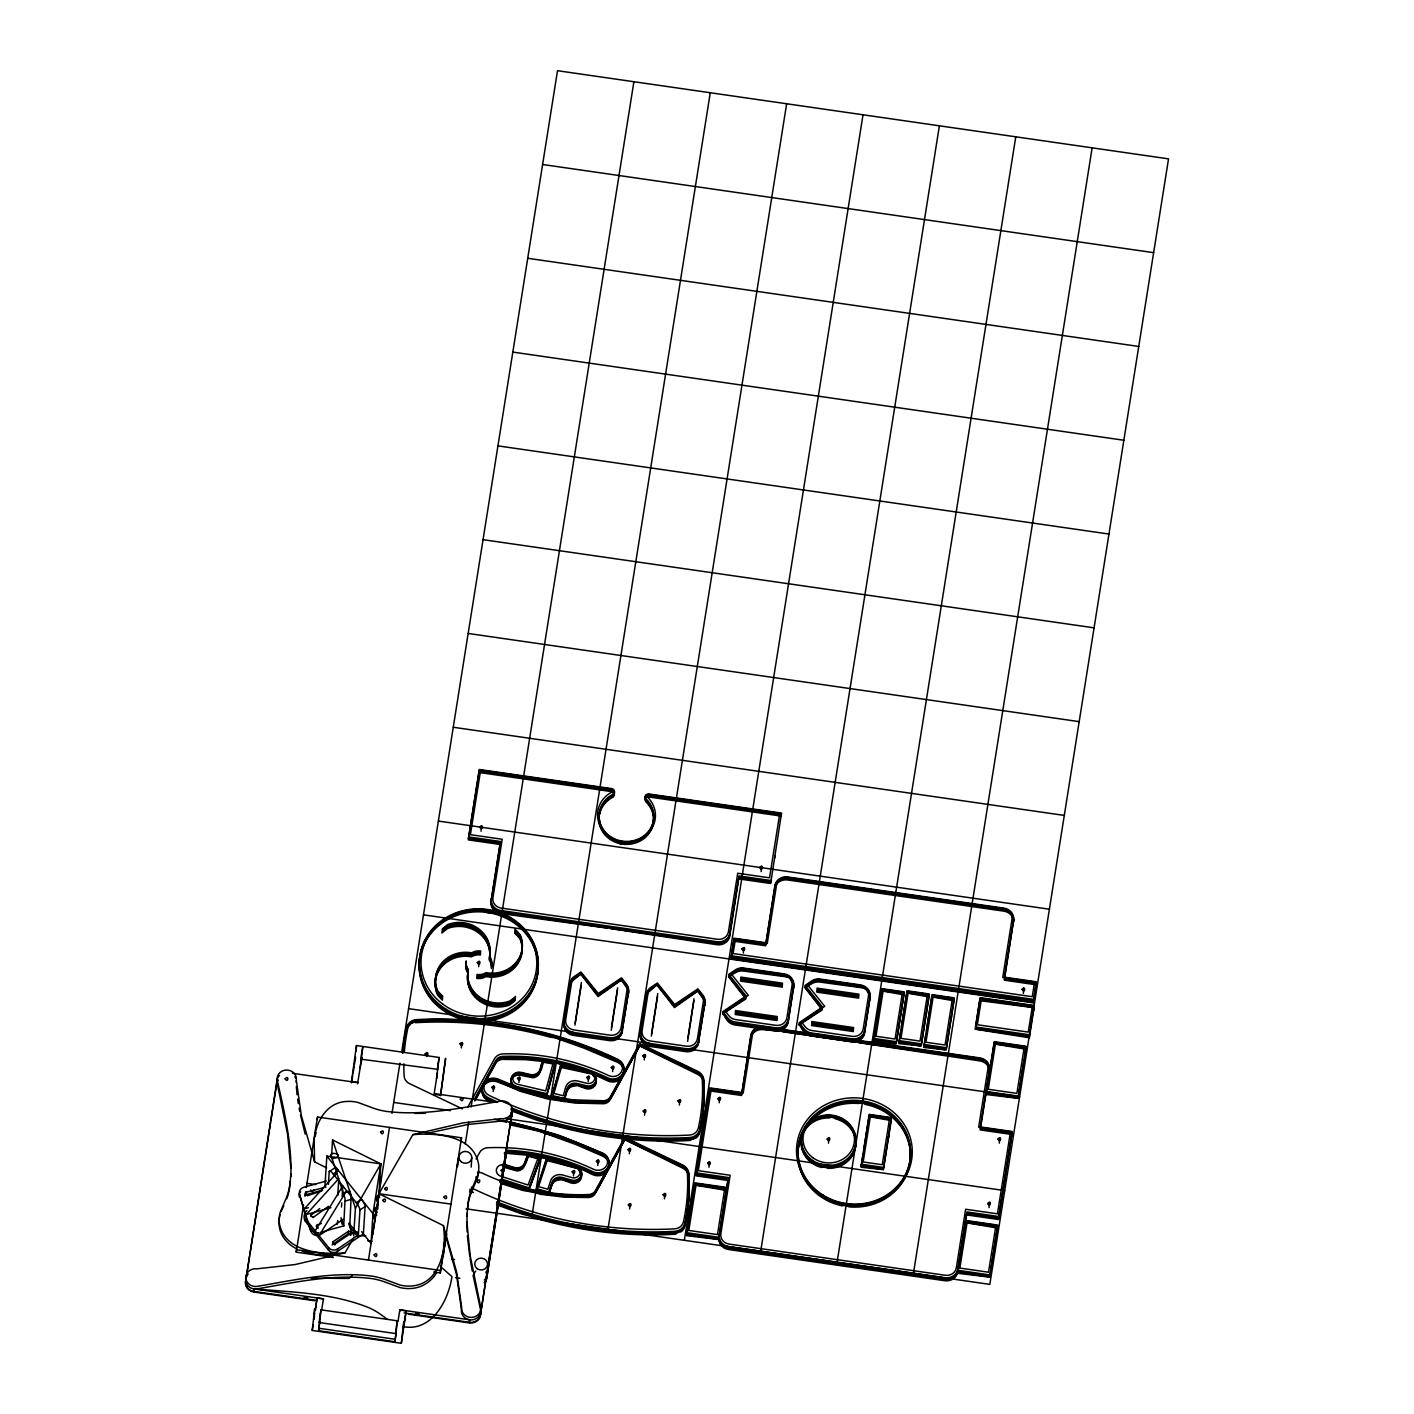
<?xml version="1.0" encoding="UTF-8"?>
<svg xmlns="http://www.w3.org/2000/svg" width="1414" height="1414" viewBox="0 0 1414 1414"><rect width="100%" height="100%" fill="white"/><g stroke="black" fill="none" stroke-linecap="round" stroke-linejoin="round"><path stroke-width="1.5" d="M689.007 1188.626L689.201 1183.271M703.907 1094.825L704.101 1089.487M704.031 1092.845L704.101 1090.671M290.807 1176.501C292.132 1143.997 284.373 1112.005 277.285 1080.526A9.651 8.891 3.6 0 1 286.547 1070.044A9.651 8.891 3.6 0 1 296.321 1080.314L301.341 1115.646L314.58 1161.866L326.652 1167.84M466.991 1213.459L467.097 1231.947M689.007 1189.81L689.201 1185.639M703.889 1096.009L704.101 1091.838M320.271 1313.677L321.049 1309.841L318.592 1331.352L318.892 1329.531M360.128 1067.835L362.832 1047.155M445.587 1058.397L440.638 1095.709M689.184 1186.823L688.954 1192.179M703.872 1097.193L704.084 1093.022M314.191 1143.113L314.58 1161.866M443.589 1246.848L443.678 1243.313M689.166 1188.007L688.918 1193.345M703.854 1098.378L704.066 1094.206M343.726 1226.274L345.087 1198.719L332.131 1158.72C324.425 1148.716 349.576 1155.291 332.131 1158.72M349.877 1224.577L351.132 1196.474L349.718 1191.136L343.567 1192.833M689.042 1191.366L689.148 1189.192M703.801 1099.562L704.031 1095.39M688.865 1194.53L689.113 1190.358M703.765 1100.746L703.995 1096.575M310.797 1190.005L312.512 1191.613L313.961 1189.828M688.83 1195.714L689.06 1191.542M703.712 1101.913L703.96 1097.759M688.759 1196.898L689.007 1192.727M703.659 1103.097L703.907 1098.925M688.689 1198.065L688.954 1193.911M703.589 1104.281L703.836 1100.11M314.562 1300.739L253.725 1292.025A9.651 8.891 3.6 0 1 245.576 1281.862L277.056 1080.066L276.861 1083.177A9.651 8.891 3.6 0 1 278.045 1080.031M253.725 1292.025L253.937 1288.914L323.452 1298.865L323.382 1299.908M304.788 1213.177L299.556 1194.636A6.434 5.939 3.6 0 1 303.798 1187.247L326.44 1180.99M333.368 1257.506L296.268 1252.15L296.427 1249.676L440.443 1270.444L440.302 1272.936L433.745 1271.999M305.212 1195.608L306.449 1192.126L325.945 1187.071M350.212 1227.37L358.237 1237.391L359.951 1210.013A6.434 1.608 55.9 0 0 356.275 1202.731L361.418 1199.231A6.434 1.608 55.9 0 1 365.112 1206.513L363.398 1233.892L337.486 1251.443A6.434 5.939 3.6 0 1 328.49 1250.135L305.442 1221.378L305.583 1218.886A6.434 5.939 3.6 0 1 306.909 1210.596M307.351 1195.731L321.738 1190.995M304.204 1298.618L304.275 1297.38L307.457 1297.84L307.386 1299.077M311.098 1215.174L319.741 1208.563M317.337 1119.517L317.496 1117.025L461.512 1137.81L461.353 1140.285M318.892 1235.217A6.434 5.939 3.6 0 1 310.85 1231.241L299.556 1194.636M313.024 1217.56L328.543 1206.301M317.266 1225.284L321.402 1223.375M318.203 1228.13L316.206 1226.221L317.302 1224.506M399.72 1311.52L399.826 1309.965L406.189 1310.884L401.329 1343.3L312.229 1330.45L314.65 1308.904L314.633 1310M314.615 1310.318L314.368 1314.596L314.633 1313.429M321.703 1309.93L323.452 1298.865L317.072 1298.017L315.428 1310.283M324.973 1185.939L326.846 1156.086L380.843 1163.881L378.811 1196.226L376.69 1199.92M328.419 1184.296L329.215 1171.658L334.376 1168.158A6.434 1.608 55.9 0 1 338.37 1170.474L333.209 1173.956A6.434 1.608 55.9 0 0 329.215 1171.658M331.618 1154.902L332.555 1139.967L380.843 1163.881L372.96 1213.619L371.069 1243.472L361.577 1231.629M328.49 1250.135L328.649 1247.661L305.583 1218.886M332.29 1245.009L333.05 1241.704L348.639 1231.134L350.919 1231.771L350.442 1233.609L334.959 1244.108L332.803 1243.878L333.05 1241.704M337.734 1195.466L338.671 1180.725M334.906 1245.027L334.959 1244.108M337.486 1251.443L337.646 1248.951L358.396 1234.899L349.028 1223.216M341.499 1207.008L341.764 1202.784M342.153 1196.474L342.824 1185.939L315.198 1230.869M351.397 1082.346L356.452 1045.547L439.206 1057.478L439.188 1058.556M356.151 1051.291L356.487 1045.529M332.891 1244.196L348.357 1233.697L348.516 1231.223M357.724 1083.849L357.813 1082.488L351.45 1081.569M350.336 1235.164L350.442 1233.609L348.48 1233.627M353.677 1235.907L355.427 1208.192L332.555 1139.967M397.387 1321.949L397.422 1320.87L397.369 1321.984M401.329 1343.3L403.75 1321.754M426.621 1056.364L426.834 1052.882M415.61 1314.578L415.681 1313.341L418.862 1313.783L418.791 1315.038M434.133 1094.295L440.496 1095.214M461.353 1047.933L461.671 1042.701M481.096 831.238L481.414 826.006M478.657 966.716L478.975 961.485M471.198 1167.08L471.781 1157.748M408.381 1314.172L469.448 1322.921L469.642 1319.81L399.844 1309.806L398.076 1320.959M493.256 1091.502L493.574 1086.27M469.448 1322.921A9.651 8.891 3.6 0 0 480.371 1315.497L480.566 1312.386M484.136 1282.533A6.434 5.939 3.6 0 0 486.646 1278.645L506 1155.238A6.434 5.939 3.6 0 0 505.47 1151.88M502.483 1174.574L502.801 1169.343M486.646 1278.645L506 1155.238M480.371 1315.497L511.868 1113.702L480.407 1314.861A9.651 8.891 3.6 0 1 469.483 1322.302L404.05 1312.917M518.92 1082.541L519.256 1077.309M573.483 1175.935L573.819 1170.721M588.206 1081.569L588.524 1076.337M597.751 1165.419L598.069 1160.187M612.633 1071.618L612.969 1066.403M629.354 1153.718L629.69 1148.486M629.654 1208.988L629.972 1203.756M644.254 1059.917L644.572 1054.685M644.537 1115.186L644.872 1109.972M664.492 1198.825L664.81 1193.593M679.374 1105.023L679.71 1099.792M708.997 1167.239L709.333 1162.008M719.231 1102.761L719.567 1097.529M743.34 953.018L743.658 947.804M761.139 871.643L761.474 866.411M828.48 1143.166L828.816 1137.952M989.04 1207.644L989.376 1202.413M999.291 1143.166L999.61 1137.934M1023.383 993.441L1023.718 988.209M688.618 1199.249L688.883 1195.077M703.518 1105.465L703.783 1101.294M688.53 1200.433L688.812 1196.262M703.43 1106.632L703.695 1102.478M801.19 1141.611L801.915 1136.944M290.948 1174.009L289.357 1189.439A69.94 64.478 3.6 0 1 286.795 1198.719M466.832 1215.952L468.441 1200.521A69.94 64.478 3.6 0 1 472.47 1187.566L477.72 1175.246A33.706 31.073 3.6 0 0 478.674 1164.889C474.22 1135.318 436.519 1132.632 412.87 1134.647L375.788 1199.266M688.441 1201.6L688.724 1197.446M703.341 1107.816L703.624 1103.645M377.75 1209.147L378.28 1202.678M321.049 1309.841L397.405 1320.817L394.966 1342.381L395.266 1340.543M439.206 1058.397L439.206 1057.495M402.743 1052.316L402.831 1051.15M688.353 1202.784L688.636 1198.63M703.235 1109L703.518 1104.829M402.707 1053.147L402.937 1049.966M688.247 1203.968L688.53 1199.797M703.129 1110.167L703.43 1106.013M402.76 1052.953L403.184 1047.615M688.424 1200.981L687.999 1206.319M703.023 1111.351L703.324 1107.18M798.132 1149.511L798.875 1144.827M350.919 1235.129L350.407 1233.821M402.866 1051.786L403.114 1048.622M688.318 1202.147L687.876 1207.485M702.899 1112.518L703.2 1108.364M989.358 1072.024L989.464 1070.098A11.259 10.375 3.6 0 0 979.796 1060.907L858.917 1042.701M1013.449 922.281L1013.414 920.161A11.259 10.375 3.6 0 0 1003.887 911.164L787.492 879.95A11.259 10.375 3.6 0 0 774.731 888.593M402.99 1050.602L403.308 1046.448M688.194 1203.332L687.734 1208.67M702.776 1113.702L703.094 1109.53M314.032 1145.587C313.59 1126.092 324.672 1102.301 346.677 1101.453A33.706 31.073 3.6 0 1 357.919 1102.443L371.316 1107.409A69.94 64.478 3.6 0 0 385.421 1111.28C424.006 1116.388 462.785 1107.586 500.662 1101.082A9.651 8.891 3.6 0 1 512.115 1109.743A9.651 8.891 3.6 0 1 501.086 1118.651L462.838 1122.928L412.87 1134.647M855.788 1144.721L855.046 1149.388M403.131 1049.435L403.591 1044.098M688.07 1204.498L687.593 1209.836M702.634 1114.868L702.952 1110.715M472.612 812.396L468.317 839.881L500.149 844.476L491.082 901.637A11.259 10.375 3.6 0 0 500.591 913.497L606.924 928.097M688.07 1226.822L686.744 1235.677L718.612 1239.53L724.534 1202.642M694.521 1186.258L688.618 1223.34M724.445 1203.19L724.763 1200.733M774.713 857.944L774.943 856.036M875.955 1027.996L873.887 1041.482L894.974 1043.762M881.647 992.062L876.503 1024.514M863.141 1153.7L861.073 1167.204L883.397 1169.661L891.333 1119.588L869.044 1116.371M868.85 1117.785L863.707 1150.236M901.301 1012.247L901.549 1010.338M900.948 1030.081L898.88 1043.585L919.966 1045.865M888.505 1137.97L888.734 1136.061M906.657 994.166L901.496 1026.617M926.311 1014.351L926.541 1012.442M925.958 1033.97L923.89 1047.456L944.976 1049.754M931.667 998.054L926.506 1030.488M951.322 1018.239L951.551 1016.33M958.886 1266.343L959.01 1263.162M965.073 1225.425L965.302 1223.499M965.338 1225.779L965.568 1223.888M987.272 1085.599L987.502 1083.69M987.29 1087.543L987.52 1085.634M988.934 1077.114L989.164 1073.191M993.724 1046.996L993.954 1045.087M1013.025 925.375L1013.255 923.448M995.739 1238.894L989.853 1275.976L957.914 1271.31M1024.125 1060.111L1018.239 1097.193M1033.652 1010.798L1033.881 1008.889M403.255 1048.251L403.538 1045.087M702.493 1116.035L702.811 1111.881M361.33 1055.622L360.994 1059.174L437.615 1069.338M403.397 1047.085L403.75 1042.931M687.787 1206.849L687.275 1212.169M702.334 1117.219L702.67 1113.048M361.383 1055.197L361.737 1052.529M403.679 1043.921L404.068 1040.58M403.556 1045.918L403.785 1043.744M687.628 1208.016L687.116 1213.353M702.528 1114.232L701.821 1120.719M403.715 1044.734L404.015 1041.588M438.199 1063.063L439.135 1057.654L436.519 1078.847M687.469 1209.2L686.939 1214.52M702.069 1118.562L702.369 1115.399M438.128 1063.558L437.368 1070.204M361.825 1052.034L362.691 1046.908M403.944 1042.578L404.245 1039.414M403.891 1043.567L404.634 1037.081M687.31 1210.366L686.356 1218.02M702.192 1116.565L701.644 1121.885M290.418 1181.026L289.517 1186.947A69.94 64.478 3.6 0 1 285.469 1199.903L280.219 1212.222A33.706 31.073 3.6 0 0 279.265 1222.58C283.719 1252.15 321.42 1254.837 345.069 1252.822L353.553 1238.045M320.183 1314.207L319.193 1322.532L395.584 1333.561L396.556 1325.236M467.362 1208.935L468.281 1203.014M477.031 1181.008C479.028 1186.54 482.015 1176.996 477.066 1180.884A100.341 92.493 3.6 0 0 475.882 1176.855M245.576 1281.862L249.518 1256.392M249.801 1254.96L260.936 1183.96M261.219 1182.511L265.16 1157.059M265.461 1155.609L270.71 1121.885M270.993 1120.436L274.952 1094.984M275.235 1093.535L276.897 1082.558A9.651 8.891 3.6 0 1 277.657 1080.19M404.192 1040.404L405.023 1034.748M687.063 1212.523L686.568 1216.853M701.768 1119.906L702.016 1117.732M296.268 1252.15L303.568 1204.746M304.929 1196.173L305.601 1191.896M306.29 1187.619L317.496 1117.025M315.181 1309.93L317.072 1298.017M312.229 1330.45L313.095 1324.953M313.979 1319.456L314.562 1315.78M351.538 1082.841L352.705 1075.524M352.987 1073.686L354.154 1066.368M354.454 1064.53L355.603 1057.195M319.794 1321.949L318.786 1328.259L395.16 1339.27L396.167 1332.96M361.79 1057.389L357.777 1082.647L292.362 1073.261M361.312 1061.985L361.966 1057.778M368.435 1260.051L389.504 1127.418M372.695 1234.74L379.5 1191.861M391.978 1113.331L399.932 1063.169M401.664 1052.263L557.505 70.7L1168.53 158.863L989.835 1284.389L466.107 1208.829M437.509 1072.59L434.169 1093.588L495.006 1102.301M406.189 1310.884L403.503 1327.428L403.785 1321.736M440.549 1094.436L445.604 1058.538M440.443 1270.444L461.512 1137.81M440.302 1272.936L446.506 1233.803M457.27 1165.967L458.631 1157.412M443.236 1255.862L443.943 1251.514M444.632 1247.166L445.322 1242.8M446.011 1238.452L446.7 1234.104M457.394 1166.709L458.772 1157.995M465.241 1143.997L468.706 1122.186M471.127 1106.915L633.896 81.729M531.576 1218.267L710.27 92.741M575.127 1023.135L581.366 982.536M574.985 1025.132L581.189 985.523M611.449 1027.377L617.635 987.767M611.255 1030.364L617.511 989.765M607.949 1229.296L786.644 103.77M651.501 1034.164L657.757 993.565M651.377 1036.144L657.563 996.552M687.823 1038.389L694.009 998.797M687.628 1041.376L693.885 1000.776M684.323 1240.308L863.017 114.781M724.675 1201.281L728.051 1180.478L696.236 1175.882L709.722 1090.883L741.555 1095.479L750.622 1038.318A11.259 10.375 3.6 0 1 763.401 1029.675L778.707 1031.124M760.697 1251.337L939.391 125.811M837.07 1262.349L1015.765 136.822M899.004 1041.588L921.274 1044.805L929.245 993.971L906.975 990.772L898.933 1042.578L921.203 1046.042L929.122 995.969L906.851 992.752M913.444 1273.378L1092.138 147.851M404.245 1041.234L404.704 1037.911M396.715 1324.282L397.387 1320.835M701.839 1118.898L701.256 1124.218M701.45 1123.052L701.715 1120.895M701.644 1120.065L700.743 1125.721M686.744 1213.866L685.949 1220.353M404.634 1038.901L405.465 1032.432M701.379 1122.239L700.831 1126.551M686.55 1215.033L685.26 1223.817M404.846 1037.735L405.111 1035.578M547.059 1094.807L546.705 1096.681L517.064 1088.992A8.042 7.406 3.6 0 1 511.161 1079.96A8.042 7.406 3.6 0 1 520.865 1074.605M701.167 1123.388L700.619 1127.718M686.285 1217.189L685.719 1221.502M405.058 1036.568L405.411 1033.422M319.476 1321.436L319.246 1322.444M405.341 1034.412L405.694 1031.266M405.288 1035.419L406.437 1027.801A11.259 10.375 3.6 0 1 416.706 1019.6C485.691 1015.977 555.578 1029.622 617.918 1059.422A11.259 10.375 3.6 0 1 622.867 1073.438A11.259 10.375 3.6 0 1 607.737 1077.857C575.162 1062.268 538.734 1054.95 502.659 1056.417A8.042 7.406 3.6 0 0 495.925 1060.394L474.132 1099.792M559.467 1070.698L551.725 1097.671L564.115 1101.559L567.067 1090.548A8.042 7.406 3.6 0 1 576.877 1085.369L586.209 1087.719A8.042 7.406 3.6 0 0 596.036 1082.541A8.042 7.406 3.6 0 0 590.31 1073.42L560.775 1065.944L551.743 1097.423L564.186 1100.569M699.895 1131.182L700.796 1124.731M700.39 1128.867L700.672 1126.711M685.914 1218.514L684.818 1225.143A11.259 10.375 3.6 0 1 674.531 1233.326C628.452 1235.73 581.949 1230.498 537.567 1217.808M405.641 1032.255L406.172 1028.95M700.566 1125.88L699.842 1129.362A11.259 10.375 3.6 0 1 689.555 1137.545C629.036 1140.727 567.809 1130.634 511.585 1107.957M685.613 1220.671L684.747 1226.132A11.259 10.375 3.6 0 1 681.124 1231.841L680.364 1231.7M405.747 1033.086L406.313 1029.781A11.259 10.375 3.6 0 1 416.582 1021.597C485.568 1017.974 555.455 1031.601 617.794 1061.419A11.259 10.375 3.6 0 1 622.743 1075.418A11.259 10.375 3.6 0 1 607.613 1079.836C575.038 1064.265 538.61 1056.93 502.536 1058.397A8.042 7.406 3.6 0 0 495.801 1062.391L474.591 1100.746M700.266 1128.036L699.647 1132.349A11.259 10.375 3.6 0 1 696.024 1138.058L695.246 1137.899A11.259 10.375 3.6 0 1 691.481 1139.49L690.403 1140.426C645.261 1143.007 599.695 1138.04 556.091 1126.039L511.461 1109.937M315.287 1136.043L316.047 1132.614M441.203 1261.553L442.723 1254.678M700.018 1129.203L699.771 1130.352A11.259 10.375 3.6 0 1 689.484 1138.535C628.965 1141.717 567.756 1131.642 511.532 1108.947M685.189 1221.996L684.942 1223.145A11.259 10.375 3.6 0 1 674.672 1231.347C614.136 1234.51 552.927 1224.436 496.703 1201.741M800.465 1139.101L802.233 1134.664M529.296 1189.05L528.836 1190.888L527.74 1190.659L499.796 1182.069M975.642 1027.624L1029.498 1035.773M719.355 1235.306L719.213 1235.73A11.259 10.375 3.6 0 0 728.617 1247.519L945.012 1278.733A11.259 10.375 3.6 0 0 957.791 1270.09M473.177 808.914L479.028 772.468L611.626 791.61A3.217 2.969 3.6 0 1 612.757 797.125M1024.673 1056.629L1025.91 1049.259L994.13 1043.921M996.287 1235.429L997.524 1228.059L967.017 1222.898M638.297 1048.198L610.159 1099.739A8.042 7.406 3.6 0 1 603.407 1103.733L575.321 1103.097L547.554 1098.978L519.398 1091.025L498.417 1081.286A11.259 10.375 3.6 0 0 483.27 1085.705A11.259 10.375 3.6 0 0 488.219 1099.721L493.963 1102.407M623.397 1141.999L595.259 1193.54A8.042 7.406 3.6 0 1 588.524 1197.517L564.257 1197.181L540.166 1194.247L499.937 1180.831M281.103 1211.657L283.807 1205.665M467.681 1107.303L494.564 1058.715A9.651 8.891 3.6 0 1 502.642 1053.943A209.113 192.781 3.6 0 1 608.515 1075.541A9.651 8.891 3.6 0 0 621.488 1071.759A9.651 8.891 3.6 0 0 617.264 1059.758A386.057 355.886 3.6 0 0 416.883 1020.095A9.651 8.891 3.6 0 0 408.063 1027.112A209.113 192.781 3.6 0 0 404.404 1051.45M474.644 1099.739L495.872 1061.401A8.042 7.406 3.6 0 1 502.606 1057.407C538.663 1055.94 575.091 1063.275 607.667 1078.847A11.259 10.375 3.6 0 0 622.796 1074.428A11.259 10.375 3.6 0 0 617.865 1060.429C555.525 1030.612 485.638 1016.966 416.653 1020.608A11.259 10.375 3.6 0 0 406.366 1028.791M475.104 1100.693L495.748 1063.381A8.042 7.406 3.6 0 1 502.483 1059.404L525.46 1059.652L554.642 1062.639L590.115 1072.66L607.543 1080.844A11.259 10.375 3.6 0 0 622.673 1076.425A11.259 10.375 3.6 0 0 617.741 1062.409L583.805 1048.057L554.765 1037.717L549.799 1037.081C506.194 1025.079 460.628 1020.113 415.486 1022.693L414.514 1022.128A11.259 10.375 3.6 0 0 410.732 1023.736L409.866 1025.079A11.259 10.375 3.6 0 0 406.242 1030.788M476.076 1158.985L479.664 1152.516A9.651 8.891 3.6 0 1 487.742 1147.726A209.113 192.781 3.6 0 1 593.633 1169.325A9.651 8.891 3.6 0 0 606.606 1165.543A9.651 8.891 3.6 0 0 602.364 1153.541A386.057 355.886 3.6 0 0 494.281 1119.305M355.427 1208.192L380.843 1163.881M620.693 980.503L598.087 996.534L580.836 974.211L574.19 979.425A11.259 10.375 3.6 0 0 569.771 986.212L563.886 1025.645A11.259 10.375 3.6 0 0 565.176 1029.286L565.671 1030.859A11.259 10.375 3.6 0 0 573.359 1035.384L609.628 1040.616A11.259 10.375 3.6 0 0 618.395 1038.459L619.208 1037.081A11.259 10.375 3.6 0 0 621.559 1033.97L628.435 992.663A11.259 10.375 3.6 0 0 626.331 984.939L621.418 978.824L597.998 994.625M346.66 1190.747L319.034 1235.659L343.213 1219.292M547.943 1091.414L555.119 1064.3L542.569 1062.126L539.918 1072.183A8.042 7.406 3.6 0 1 532.884 1077.751L520.829 1075.347A8.042 7.406 3.6 0 0 513.812 1088.232L514.59 1087.985M436.608 1272.618C431.411 1281.738 421.619 1287.924 411.103 1288.508A33.706 31.073 3.6 0 1 399.879 1287.518L386.464 1282.551A69.94 64.478 3.6 0 0 372.377 1278.68C333.775 1273.572 295.013 1282.374 257.118 1288.879A9.651 8.891 3.6 0 1 248.192 1274.049M654.152 987.308L650.564 990.454A11.259 10.375 3.6 0 0 646.163 997.241L640.259 1036.656A11.259 10.375 3.6 0 0 641.549 1040.297L642.044 1041.871A11.259 10.375 3.6 0 0 649.733 1046.413L686.002 1051.645A11.259 10.375 3.6 0 0 694.769 1049.488L695.582 1048.092A11.259 10.375 3.6 0 0 697.95 1044.981L704.808 1003.693A11.259 10.375 3.6 0 0 702.705 995.969L697.791 989.835L674.372 1005.654L657.086 984.073M560.439 1067.323L590.31 1073.668M336.885 1172.931L304.328 1208.846L308.446 1207.715M338.794 1178.622L306.237 1214.538L330.911 1207.697M530.497 1185.745L540.236 1159.339L528.005 1156.175L524.4 1165.967A8.042 7.406 3.6 0 1 516.852 1170.933L505.063 1167.575A8.042 7.406 3.6 0 0 503.296 1167.204M352.21 1275.428L349.099 1278.45L311.115 1278.115M311.151 1214.396L310.815 1216.464L313.077 1216.782M676.581 1233.291L675.521 1234.228C630.361 1236.79 584.795 1231.841 541.208 1219.84L496.579 1203.738M337.062 1224.471L337.787 1220.529M580.907 972.973L574.314 977.445A11.259 10.375 3.6 0 0 569.895 984.232M359.951 1210.013L365.112 1206.513M728.581 976.632L735.121 972.903A11.259 10.375 3.6 0 1 743.481 971.047L787.015 976.968M722.66 1013.944L745.832 998.956L729.058 977.233M804.955 987.661L811.565 982.942A11.259 10.375 3.6 0 1 819.926 981.069L860.419 986.919A11.259 10.375 3.6 0 1 869.928 998.779L864.573 1033.174A11.259 10.375 3.6 0 1 859.73 1040.227L858.899 1039.979A11.259 10.375 3.6 0 1 854.957 1041.128L851.811 1041.818L811.3 1035.985A11.259 10.375 3.6 0 1 803.894 1031.831L801.314 1027.801M799.034 1024.956L822.206 1009.967L805.432 988.245M379.677 1197.481L377.202 1196.209L379.694 1194.989M484.719 912.171L489.792 912.896M855.099 1042.153L782.543 1031.69M537.709 1193.027L522.738 1190.429L500.927 1183.518M619.792 843.645L624.829 844.37M306.449 1192.126L305.389 1193.964L307.404 1194.954M306.149 1194.653L322.675 1190.075M551.213 1123.9L537.744 1120.524L511.408 1110.944M536.33 1217.701L522.862 1214.326L496.508 1204.728M345.316 1200.999L351.467 1199.302M321.102 1232.16L343.743 1225.885L340.968 1217.631M345.069 1252.822L295.102 1264.558L256.853 1268.835A9.651 8.891 3.6 0 0 245.824 1277.726A9.651 8.891 3.6 0 0 257.277 1286.387C295.155 1279.882 333.934 1271.098 372.518 1276.188A69.94 64.478 3.6 0 1 386.623 1280.059L400.021 1285.026A33.706 31.073 3.6 0 0 411.262 1286.015C440.196 1284.142 447.054 1248.969 443.377 1225.602L378.97 1193.734L450.978 1204.127M426.303 1133.515L468.105 1124.466L500.927 1121.125A9.651 8.891 3.6 0 0 511.073 1108.664M514.678 1088.515L498.347 1082.293A11.259 10.375 3.6 0 0 483.217 1086.712A11.259 10.375 3.6 0 0 488.148 1100.711L491.595 1102.337M378.28 1199.726L376.902 1201.175L378.263 1202.66M351.202 1233.238L357.724 1232.089M359.368 1235.924L365.784 1235.677M332.255 1255.685L316.082 1254.572L302.136 1251.16M504.197 1153.135L528.376 1155.256L558.336 1160.894M505.664 1150.201C535.765 1151.367 565.653 1158.649 592.837 1171.64A11.259 10.375 3.6 0 0 607.967 1167.222A11.259 10.375 3.6 0 0 603.036 1153.223L558.283 1135.018L510.224 1121.85M505.593 1151.19C535.712 1152.375 565.582 1159.639 592.784 1172.648A11.259 10.375 3.6 0 0 607.914 1168.229A11.259 10.375 3.6 0 0 602.965 1154.213L558.23 1136.008L510.154 1122.84M505.523 1152.198L532.23 1154.831L558.353 1160.629M254.52 1288.967C292.857 1292.113 332.661 1293.138 368.824 1307.685A69.94 64.478 3.6 0 1 381.32 1314.879L387.136 1319.244M367.799 1240.82L372.059 1241.227M807.783 985.735L811.512 983.932A11.259 10.375 3.6 0 1 819.855 982.058L863.388 987.997A11.259 10.375 3.6 0 1 866.8 990.207L867.436 991.674A11.259 10.375 3.6 0 1 869.875 999.769M403.397 1326.703C431.942 1331.953 448.485 1300.403 451.967 1276.612L440.39 1266.431M542.623 164.501L1153.63 252.664M527.722 258.285L1138.747 346.448M512.84 352.086L1123.847 440.249M497.94 445.87L1108.965 534.05M483.058 539.671L1094.065 627.834M468.158 633.454L1079.182 721.635M453.275 727.256L1064.282 815.418M479.152 770.471L611.767 789.613A3.217 2.969 3.6 0 1 612.881 795.145A27.449 25.293 3.6 0 0 599.448 813.315A27.343 25.205 3.6 0 0 634.692 841.295A27.343 25.205 3.6 0 0 646.092 799.935L645.102 797.814A3.005 2.775 3.6 0 1 646.233 795.552L647.594 794.986A3.623 3.341 3.6 0 1 648.867 794.968L781.482 814.111M479.099 771.478L611.696 790.603A3.217 2.969 3.6 0 1 612.81 796.135M781.412 815.1L648.814 795.958A3.623 3.341 3.6 0 0 647.541 795.976L646.18 796.559A3.005 2.775 3.6 0 0 645.031 798.804L646.021 800.925A27.343 25.205 3.6 0 1 634.639 842.302A27.343 25.205 3.6 0 1 599.253 814.287M781.359 816.09L648.743 796.966A3.623 3.341 3.6 0 0 647.471 796.983L646.11 797.549A3.005 2.775 3.6 0 0 644.978 799.794L645.968 801.915A27.343 25.205 3.6 0 1 634.568 843.292A27.343 25.205 3.6 0 1 599.183 815.295M438.375 821.057L1049.4 909.22M468.511 836.894L500.344 841.489L491.135 900.63A11.259 10.375 3.6 0 0 500.644 912.507L717.039 943.721A11.259 10.375 3.6 0 0 729.818 935.078M770.842 880.515L739.009 875.938L729.942 933.081A11.259 10.375 3.6 0 1 717.163 941.742L500.768 910.51A11.259 10.375 3.6 0 1 491.259 898.65M468.458 837.883L500.273 842.479M770.771 881.523L738.956 876.927L729.748 936.068A11.259 10.375 3.6 0 1 716.986 944.729L610.724 928.644M500.203 843.486L468.388 838.891L479.222 769.481L611.82 788.623A3.217 2.969 3.6 0 1 612.934 794.138M738.886 877.917L770.718 882.513M738.833 878.907L770.648 883.503L781.535 813.103L648.938 793.979A3.623 3.341 3.6 0 0 647.665 793.996L646.304 794.562A3.005 2.775 3.6 0 0 645.155 796.807L646.145 798.928A27.343 25.205 3.6 0 1 634.762 840.305A27.343 25.205 3.6 0 1 599.377 812.308A27.449 25.293 3.6 0 1 613.004 794.261M765.84 942.767L734.007 938.171L731.091 957.755L1033.422 1001.377L1036.338 981.793L1004.506 977.198L1013.591 920.054A11.259 10.375 3.6 0 0 1004.081 908.177L787.686 876.963A11.259 10.375 3.6 0 0 774.907 885.606L765.769 943.757L733.954 939.161M1004.453 978.205L1036.268 982.783M733.884 940.169L765.716 944.746M1004.382 979.195L1036.215 983.791M731.215 955.758L1033.546 999.38M731.162 956.748L1033.475 1000.37M423.493 914.84L1034.5 1003.021M1034.2 1005.478L980.114 997.665L975.448 1026.971L1029.551 1034.783M1034.147 1006.468L980.043 998.655L975.306 1029.215L1029.357 1037.77L1034.076 1007.457L979.973 999.663M1034.058 1007.705L979.92 1000.652M906.904 991.762L929.192 994.979M931.932 995.65L954.203 998.867M906.834 992.999L929.069 996.958M931.861 996.64L954.132 999.857L946.213 1049.93L923.943 1046.466L931.985 994.643L954.256 997.86L946.284 1048.693L924.014 1045.476M881.912 989.659L904.2 992.875M931.844 996.888L954.079 1000.847M881.859 990.666L904.129 993.865L896.211 1043.956L873.94 1040.492L881.983 988.669L904.253 991.886L896.282 1042.701L874.011 1039.484M881.841 990.914L904.076 994.873M740.689 977.109L782.614 983.172M817.062 988.139L858.987 994.183M740.636 978.117L782.543 984.162M817.009 989.128L858.917 995.173M740.565 979.107L782.49 985.151M816.938 990.118L858.864 996.181M740.512 980.096L782.419 986.141M816.885 991.126L858.793 997.17M740.441 981.104L782.366 987.149M816.815 992.115L858.74 998.16M975.324 1028.968L1029.427 1036.78M1026.034 1047.279L994.219 1042.684L986.177 1094.507L1018.045 1098.342L1026.104 1046.272L994.272 1041.694L980.22 1129.927L1012.053 1134.505M994.148 1043.673L1025.981 1048.269M735.386 1010.515L777.311 1016.56M811.76 1021.527L853.685 1027.589M735.333 1011.505L777.24 1017.55M811.707 1022.534L853.614 1028.579M735.262 1012.495L777.187 1018.557M811.636 1023.524L853.561 1029.569M735.209 1013.502L777.117 1019.547M811.583 1024.514L853.49 1030.559M735.139 1014.492L777.064 1020.537M811.512 1025.521L853.437 1031.566M899.057 1040.598L921.345 1043.815M924.084 1044.469L946.355 1047.686M874.064 1038.495L896.352 1041.711M986.371 1091.52L1018.186 1096.097M408.593 1008.642L1019.618 1096.804M986.3 1092.509L1018.133 1097.105M986.247 1093.499L1018.062 1098.095M741.731 1092.492L709.916 1087.896L696.289 1174.893L728.122 1179.488M709.846 1088.904L741.678 1093.482M980.362 1127.93L1012.177 1132.526L998.549 1219.504L966.734 1214.926M709.793 1089.894L741.608 1094.489L750.816 1035.331A11.259 10.375 3.6 0 1 763.578 1026.688L979.973 1057.919A11.259 10.375 3.6 0 1 989.5 1069.779L980.415 1126.94L1012.247 1131.518L998.744 1216.535L966.929 1211.939L957.844 1269.083A11.259 10.375 3.6 0 1 945.082 1277.743L728.687 1246.512A11.259 10.375 3.6 0 1 719.178 1234.652M980.291 1128.92L1012.124 1133.515M869.115 1115.381L891.386 1118.598M869.044 1116.618L891.262 1120.577M861.267 1164.217L883.538 1167.434M861.197 1165.207L883.485 1168.424L891.456 1117.608L869.186 1114.391L861.144 1166.197L883.414 1169.413M393.711 1102.425L450.447 1110.626M504.992 1118.492L1004.718 1190.606M696.413 1172.895L728.245 1177.491L718.63 1239.283L686.797 1234.687L694.84 1182.864L726.655 1187.46M696.36 1173.903L728.175 1178.481M998.691 1217.525L966.858 1212.929L957.667 1272.07A11.259 10.375 3.6 0 1 944.888 1280.731L728.493 1249.499A11.259 10.375 3.6 0 1 719.143 1241.457L719.001 1239.76A11.259 10.375 3.6 0 1 719.037 1236.897M966.787 1213.919L998.62 1218.514M965.886 1220.476L997.718 1225.072L989.659 1277.142L957.791 1273.289L965.833 1221.484L997.648 1226.062M965.762 1222.474L997.595 1227.069M694.769 1183.854L726.602 1188.449M694.716 1184.861L726.531 1189.457M726.478 1190.447L695.971 1185.286M957.985 1270.302L989.8 1274.898M686.921 1232.69L718.754 1237.285M957.861 1272.3L989.676 1276.895M686.868 1233.697L718.683 1238.275M306.962 1183.341L315.693 1184.596M455.502 1277.637L459.868 1278.274M317.337 1300.509L253.778 1291.389A9.651 8.891 3.6 0 1 245.612 1281.243M318.627 1330.733L395.019 1341.762M538.981 1193.027L564.327 1196.191L588.577 1196.527A8.042 7.406 3.6 0 0 595.329 1192.532L624.723 1139.401L682.626 1167.063A11.259 10.375 3.6 0 1 688.777 1175.812M502.677 1120.33L506.459 1121.072M502.624 1121.32L506.389 1122.062M576.877 1085.616L574.137 1086.111A8.042 7.406 3.6 0 0 566.996 1091.555M510.101 1123.83L537.426 1130.564L576.046 1144.58L602.841 1156.21A11.259 10.375 3.6 0 1 607.79 1170.209A11.259 10.375 3.6 0 1 592.66 1174.627L576.435 1166.656L559.573 1160.982M510.03 1124.837L537.408 1130.811M544.001 1095.161L572.97 1099.88L603.601 1100.746A8.042 7.406 3.6 0 0 610.335 1096.751L639.729 1043.603L697.65 1071.282A11.259 10.375 3.6 0 1 703.801 1080.031L703.73 1083.195M555.207 1063.063L542.711 1060.129L539.971 1071.193A8.042 7.406 3.6 0 1 530.268 1076.549L520.882 1074.357M542.64 1061.136L555.136 1064.053L546.776 1095.691L517.082 1088.727M546.9 1093.694L517.206 1086.747A8.042 7.406 3.6 0 1 511.302 1077.733A8.042 7.406 3.6 0 1 521.006 1072.36L530.391 1074.569A8.042 7.406 3.6 0 0 540.095 1069.196L542.764 1059.139L555.26 1062.073L546.829 1094.683L517.153 1087.737A8.042 7.406 3.6 0 1 511.232 1078.723A8.042 7.406 3.6 0 1 520.953 1073.367L530.321 1075.559A8.042 7.406 3.6 0 0 540.042 1070.204M542.764 1094.878L519.574 1088.038L498.541 1079.306A11.259 10.375 3.6 0 0 483.394 1083.725A11.259 10.375 3.6 0 0 488.343 1097.724L497.551 1101.983M560.845 1064.954L590.38 1072.431A8.042 7.406 3.6 0 1 596.107 1081.551A8.042 7.406 3.6 0 1 586.28 1086.73L576.947 1084.379A8.042 7.406 3.6 0 0 567.12 1089.558L564.257 1099.562L551.813 1096.416L560.898 1063.964L590.451 1071.423A8.042 7.406 3.6 0 1 596.16 1080.543A8.042 7.406 3.6 0 1 586.333 1085.74L577.018 1083.371A8.042 7.406 3.6 0 0 567.191 1088.568L564.31 1098.572L551.867 1095.426M552.467 1124.006C596.849 1136.697 643.335 1141.946 689.431 1139.543A11.259 10.375 3.6 0 0 699.718 1131.341M538.663 1130.917L571.362 1141.752L602.912 1155.22A11.259 10.375 3.6 0 1 607.843 1169.219A11.259 10.375 3.6 0 1 592.713 1173.638L577.619 1167.116M546.705 1158.437L575.94 1166.868A8.042 7.406 3.6 0 1 581.313 1176.165A8.042 7.406 3.6 0 1 571.274 1181.026L562.047 1178.357A8.042 7.406 3.6 0 0 552.026 1183.218L548.756 1193.116L536.454 1189.563L546.758 1157.43L576.011 1165.878A8.042 7.406 3.6 0 1 581.366 1175.175A8.042 7.406 3.6 0 1 571.344 1180.036L562.118 1177.367A8.042 7.406 3.6 0 0 552.079 1182.228L548.826 1192.126L536.507 1188.573M575.869 1168.123L546.564 1160.417L536.366 1190.818L548.632 1195.113L551.902 1185.215A8.042 7.406 3.6 0 1 559.255 1180.018L561.977 1179.612L571.15 1183.023A8.042 7.406 3.6 0 0 578.927 1170.527L578.273 1169.254M501.298 1178.976L529.03 1187.901L540.378 1157.112L528.2 1153.188L524.576 1162.98A8.042 7.406 3.6 0 1 514.396 1167.522L505.258 1164.588A8.042 7.406 3.6 0 0 502.589 1164.164M501.228 1179.965L528.96 1188.909L540.325 1158.101L528.129 1154.178L524.523 1163.969A8.042 7.406 3.6 0 1 514.325 1168.53L505.187 1165.578A8.042 7.406 3.6 0 0 502.536 1165.154M499.955 1180.566L528.889 1189.899L540.254 1159.091L528.076 1155.167L524.453 1164.977A8.042 7.406 3.6 0 1 514.254 1169.519L505.116 1166.568A8.042 7.406 3.6 0 0 502.465 1166.161M515.88 1088.727C543.754 1099.173 573.731 1103.927 603.478 1102.726A8.042 7.406 3.6 0 0 610.212 1098.749L639.605 1045.6L697.526 1073.261A11.259 10.375 3.6 0 1 703.677 1082.028M576.417 1166.904L559.555 1161.247M499.92 1180.071C528.129 1190.853 558.548 1195.749 588.719 1194.53A8.042 7.406 3.6 0 0 595.453 1190.553L624.847 1137.404L682.75 1165.065A11.259 10.375 3.6 0 1 688.901 1173.832L688.848 1176.996M499.867 1181.079C528.076 1191.843 558.477 1196.757 588.648 1195.519A8.042 7.406 3.6 0 0 595.382 1191.542L624.776 1138.394L682.697 1166.055A11.259 10.375 3.6 0 1 688.848 1174.822M496.632 1202.731C552.856 1225.425 614.065 1235.5 674.602 1232.336A11.259 10.375 3.6 0 0 684.889 1224.153M496.332 1102.46L488.29 1098.713A11.259 10.375 3.6 0 1 483.341 1084.715A11.259 10.375 3.6 0 1 498.47 1080.296C531.045 1095.868 567.474 1103.203 603.548 1101.736A8.042 7.406 3.6 0 0 610.282 1097.741L639.676 1044.61L697.579 1072.272A11.259 10.375 3.6 0 1 703.73 1081.021M639.588 1045.847L697.456 1074.251A11.259 10.375 3.6 0 1 703.606 1083.018L703.677 1084.202M624.705 1139.649L682.573 1168.052A11.259 10.375 3.6 0 1 688.706 1176.819L688.777 1177.986M462.36 1108.859L409.406 1083.566A9.651 8.891 3.6 0 1 404.139 1076.054A209.113 192.781 3.6 0 1 403.856 1063.77M296.587 1248.756C287.413 1244.285 279.937 1235.518 279.106 1225.072A33.706 31.073 3.6 0 1 280.06 1214.714M579.21 1086.199L586.156 1088.727A8.042 7.406 3.6 0 0 593.42 1075.983L592.749 1074.728M807.412 984.745L824.698 1006.326L801.491 1022.057L805.432 1026.988A9.651 8.891 3.6 0 0 811.777 1030.523L852.288 1036.374A9.651 8.891 3.6 0 0 863.229 1028.95L868.532 995.562A9.651 8.891 3.6 0 0 860.384 985.399L819.873 979.549A9.651 8.891 3.6 0 0 812.714 981.139L805.043 986.406L822.329 1007.988L799.104 1023.718L804.018 1029.852A11.259 10.375 3.6 0 0 811.424 1033.987M804.973 987.396L822.259 1008.977L799.051 1024.708L803.965 1030.841A11.259 10.375 3.6 0 0 811.353 1034.977L851.864 1040.828A11.259 10.375 3.6 0 0 864.626 1032.167M745.956 996.958L728.652 975.395L735.262 970.923A11.259 10.375 3.6 0 1 743.605 969.05L784.116 974.9A11.259 10.375 3.6 0 1 793.625 986.76M725.117 1011.028L729.058 1015.959A9.651 8.891 3.6 0 0 735.404 1019.512L775.915 1025.344A9.651 8.891 3.6 0 0 786.856 1017.939L792.158 984.533A9.651 8.891 3.6 0 0 784.01 974.37L743.499 968.519A9.651 8.891 3.6 0 0 736.341 970.128L731.038 973.716L748.324 995.297L722.731 1012.689L727.644 1018.822A11.259 10.375 3.6 0 0 735.05 1022.958L979.814 1058.379A9.651 8.891 3.6 0 1 987.962 1068.56L978.647 1127.17L1010.48 1131.766L997.453 1213.831L965.621 1209.253L956.324 1267.863A9.651 8.891 3.6 0 1 945.383 1275.287L728.97 1244.055A9.651 8.891 3.6 0 1 720.822 1233.892L730.137 1175.264L698.304 1170.668L711.33 1088.603L743.163 1093.199L752.46 1034.571A9.651 8.891 3.6 0 1 763.419 1027.165M697.597 989.924L701.538 994.855A9.651 8.891 3.6 0 1 703.359 1001.466L697.42 1038.777A9.651 8.891 3.6 0 1 686.479 1046.201L650.228 1040.969A9.651 8.891 3.6 0 1 642.08 1030.788L648.001 993.476A9.651 8.891 3.6 0 1 651.783 987.661M674.584 1005.566L657.28 983.985L650.687 988.457A11.259 10.375 3.6 0 0 646.286 995.244M657.21 985.24L674.46 1007.563L697.721 991.09L702.581 997.966A11.259 10.375 3.6 0 1 704.685 1005.69M621.206 978.895L625.165 983.826A9.651 8.891 3.6 0 1 626.968 990.454L621.046 1027.748A9.651 8.891 3.6 0 1 610.106 1035.172L573.854 1029.94A9.651 8.891 3.6 0 1 565.688 1019.777L571.627 982.465A9.651 8.891 3.6 0 1 575.41 976.65M621.347 980.061L626.208 986.937A11.259 10.375 3.6 0 1 628.311 994.661M580.712 973.062L598.21 994.555M326.846 1156.086L372.96 1213.619M333.209 1173.956L356.275 1202.731M374.551 1209.377L376.99 1212.682A62.676 57.78 3.6 0 1 375.187 1207.379M790.426 979.177L791.062 980.644A11.259 10.375 3.6 0 1 793.501 988.757M724.94 1016.772L727.521 1020.82A11.259 10.375 3.6 0 0 734.927 1024.956L775.42 1030.806L778.584 1030.099A11.259 10.375 3.6 0 0 782.508 1028.95L783.356 1029.198A11.259 10.375 3.6 0 0 788.199 1022.145L793.554 987.75A11.259 10.375 3.6 0 0 784.045 975.89L743.552 970.039A11.259 10.375 3.6 0 0 735.192 971.913L728.599 976.385L745.885 997.966L722.678 1013.697L727.591 1019.812A11.259 10.375 3.6 0 0 734.98 1023.966L775.491 1029.799A11.259 10.375 3.6 0 0 788.252 1021.155M348.692 1223.57L352.157 1233.909M340.827 1220.105L342.206 1224.241M307.474 1221.201L310.85 1231.241M443.377 1225.602L456.598 1271.822L461.636 1307.155A9.651 8.891 3.6 0 0 471.392 1317.424A9.651 8.891 3.6 0 0 480.654 1306.943L470.19 1255.685L466.903 1221.714M445.322 1234.475L456.439 1274.314L461.477 1309.647A9.651 8.891 3.6 0 0 471.233 1319.916A9.651 8.891 3.6 0 0 480.495 1309.435L473.036 1275.234M305.194 1134.187L300.475 1114.798M299.167 1108.276L299.803 1111.51M470.031 1258.16L472.241 1270.974M297.647 1099.102L298.336 1103.609M469.731 1256.003L467.362 1235.765M297.081 1094.772L296.339 1086.624M703.854 1081.215L703.907 1084.573M703.801 1082.205L703.73 1085.386M688.971 1174.999L688.971 1182.723M688.901 1176.006L688.83 1179.17M290.895 1168.247L287.59 1134.275L277.126 1083.018A9.651 8.891 3.6 0 1 279.371 1075.488M703.783 1084.379L703.818 1087.737M688.901 1178.18L688.883 1180.354M703.96 1083.566L703.907 1091.29M689.078 1177.367L689.025 1181.715M704.013 1084.75L703.978 1086.924M704.048 1085.934L703.872 1090.106M689.148 1179.736L689.025 1186.258M689.095 1180.725L688.989 1183.907M704.066 1087.119L704.031 1089.293M704.084 1088.303L703.907 1093.658M689.201 1182.086L689.078 1185.268M689.148 1184.278L689.025 1187.442M471.463 1193.434A11.259 10.375 3.6 0 1 469.89 1192.055M471.516 1192.426A11.259 10.375 3.6 0 1 469.961 1191.065M473.39 1192.515A11.259 10.375 3.6 0 1 470.031 1190.075M472.523 1191.012A11.259 10.375 3.6 0 1 470.084 1189.068M569.842 985.222A11.259 10.375 3.6 0 1 574.261 978.435L580.854 973.963L598.14 995.544L621.347 979.814L626.261 985.947A11.259 10.375 3.6 0 1 628.382 993.671M622.46 1030.965A11.259 10.375 3.6 0 1 609.681 1039.626L573.43 1034.394A11.259 10.375 3.6 0 1 563.921 1022.534L569.966 983.225A11.259 10.375 3.6 0 1 574.384 976.438L580.977 971.984L598.263 993.547L621.488 977.816L626.384 983.95A11.259 10.375 3.6 0 1 628.505 991.674L622.584 1028.985A11.259 10.375 3.6 0 1 609.805 1037.629M563.974 1021.527A11.259 10.375 3.6 0 0 573.483 1033.404L609.752 1038.636A11.259 10.375 3.6 0 0 622.514 1029.975M573.554 1032.397A11.259 10.375 3.6 0 1 564.045 1020.537M646.216 996.234A11.259 10.375 3.6 0 1 650.634 989.464L657.227 984.992L674.513 1006.556L697.738 990.825L702.652 996.958A11.259 10.375 3.6 0 1 704.755 1004.682M698.834 1041.994A11.259 10.375 3.6 0 1 686.073 1050.637L649.804 1045.406A11.259 10.375 3.6 0 1 640.295 1033.546L646.339 994.254A11.259 10.375 3.6 0 1 650.758 987.467L657.351 982.995L674.637 1004.576L697.862 988.846L702.776 994.979A11.259 10.375 3.6 0 1 704.879 1002.703L698.958 1039.997A11.259 10.375 3.6 0 1 686.197 1048.658M640.365 1032.556A11.259 10.375 3.6 0 0 649.874 1044.416L686.126 1049.648A11.259 10.375 3.6 0 0 698.887 1041.004M649.927 1043.426A11.259 10.375 3.6 0 1 640.418 1031.548M599.324 815.312A27.449 25.293 3.6 0 1 612.828 797.249M599.377 814.323A27.449 25.293 3.6 0 1 612.881 796.241M491.206 899.64A11.259 10.375 3.6 0 0 500.715 911.5L717.11 942.731A11.259 10.375 3.6 0 0 729.871 934.088M491.383 968.555A12.867 11.86 3.6 0 0 489.297 960.141A30.525 28.139 3.6 0 0 478.71 933.01A30.525 28.139 3.6 0 0 447.92 928.362A51.487 47.457 3.6 0 0 441.981 933.046M476.801 978.435A12.867 11.86 3.6 0 0 485.886 976.597A30.525 28.139 3.6 0 0 515.191 967.105A30.525 28.139 3.6 0 0 519.928 938.737A51.487 47.457 3.6 0 0 514.767 933.222M465.931 964.878A12.867 11.86 3.6 0 0 468.016 973.274A30.525 28.139 3.6 0 0 478.604 1000.405A30.525 28.139 3.6 0 0 509.394 1005.071A51.487 47.457 3.6 0 0 515.315 1000.37M480.513 954.98A12.867 11.86 3.6 0 0 471.428 956.836A30.525 28.139 3.6 0 0 442.122 966.328A30.525 28.139 3.6 0 0 437.386 994.678A51.487 47.457 3.6 0 0 442.529 1000.175M491.453 967.547A12.867 11.86 3.6 0 0 489.35 959.152A30.525 28.139 3.6 0 0 478.763 932.02A30.525 28.139 3.6 0 0 447.973 927.354A51.487 47.457 3.6 0 0 442.052 932.056M476.854 977.445A12.867 11.86 3.6 0 0 485.956 975.607A30.525 28.139 3.6 0 0 515.244 966.116A30.525 28.139 3.6 0 0 519.981 937.747A51.487 47.457 3.6 0 0 514.837 932.233M465.984 963.871A12.867 11.86 3.6 0 0 468.069 972.284A30.525 28.139 3.6 0 0 478.674 999.415A30.525 28.139 3.6 0 0 509.464 1004.064A51.487 47.457 3.6 0 0 515.368 999.38M480.583 953.99A12.867 11.86 3.6 0 0 471.481 955.829A30.525 28.139 3.6 0 0 442.193 965.32A30.525 28.139 3.6 0 0 437.456 993.689A51.487 47.457 3.6 0 0 442.6 999.185M491.506 966.557A12.867 11.86 3.6 0 0 489.421 958.144A30.525 28.139 3.6 0 0 478.833 931.031A30.525 28.139 3.6 0 0 448.044 926.364A51.487 47.457 3.6 0 0 442.122 931.048M476.925 976.438A12.867 11.86 3.6 0 0 486.009 974.6A30.525 28.139 3.6 0 0 515.315 965.108A30.525 28.139 3.6 0 0 520.052 936.757A51.487 47.457 3.6 0 0 514.89 931.243M466.054 962.881A12.867 11.86 3.6 0 0 468.14 971.294A30.525 28.139 3.6 0 0 478.727 998.408A30.525 28.139 3.6 0 0 509.517 1003.074A51.487 47.457 3.6 0 0 515.438 998.372M480.636 953.001A12.867 11.86 3.6 0 0 471.551 954.839A30.525 28.139 3.6 0 0 442.246 964.33A30.525 28.139 3.6 0 0 437.509 992.681A51.487 47.457 3.6 0 0 442.653 998.196M491.577 965.568A12.867 11.86 3.6 0 0 489.491 957.154A30.525 28.139 3.6 0 0 478.886 930.023A30.525 28.139 3.6 0 0 448.097 925.375A51.487 47.457 3.6 0 0 442.175 930.059M476.978 975.448A12.867 11.86 3.6 0 0 486.08 973.61A30.525 28.139 3.6 0 0 515.368 964.118A30.525 28.139 3.6 0 0 520.105 935.75A51.487 47.457 3.6 0 0 514.961 930.235M466.107 961.891A12.867 11.86 3.6 0 0 468.211 970.287A30.525 28.139 3.6 0 0 478.798 997.418A30.525 28.139 3.6 0 0 509.588 1002.084A51.487 47.457 3.6 0 0 515.491 997.383M480.707 951.993A12.867 11.86 3.6 0 0 471.604 953.849A30.525 28.139 3.6 0 0 442.317 963.341A30.525 28.139 3.6 0 0 437.58 991.691M442.723 997.206A51.487 47.457 3.6 0 1 437.562 991.691M775.561 1028.809A11.259 10.375 3.6 0 0 788.323 1020.166L793.678 985.77A11.259 10.375 3.6 0 0 784.169 973.893L743.676 968.06A11.259 10.375 3.6 0 0 735.315 969.916L728.723 974.387L746.009 995.969L722.801 1011.699L727.715 1017.833A11.259 10.375 3.6 0 0 735.103 1021.969L775.614 1027.819A11.259 10.375 3.6 0 0 788.376 1019.158M851.935 1039.838A11.259 10.375 3.6 0 0 864.696 1031.177L870.07 996.782A11.259 10.375 3.6 0 0 860.56 984.922L820.049 979.071A11.259 10.375 3.6 0 0 811.689 980.945L805.096 985.417L822.382 1006.998L799.175 1022.711L804.089 1028.844A11.259 10.375 3.6 0 0 811.495 1032.998L851.988 1038.83A11.259 10.375 3.6 0 0 864.767 1030.187M869.999 997.789A11.259 10.375 3.6 0 0 860.49 985.911L819.979 980.079A11.259 10.375 3.6 0 0 811.636 981.935M1013.467 922.034A11.259 10.375 3.6 0 0 1003.958 910.174L787.545 878.942A11.259 10.375 3.6 0 0 774.784 887.603L765.646 945.754L733.831 941.158L731.038 958.745L1033.351 1002.367L1036.144 984.78L1004.329 980.185L1013.52 921.044A11.259 10.375 3.6 0 0 1004.011 909.184L787.616 877.953A11.259 10.375 3.6 0 0 774.854 886.596M491.63 964.56A12.867 11.86 3.6 0 0 489.544 956.164A30.525 28.139 3.6 0 0 478.957 929.033A30.525 28.139 3.6 0 0 448.167 924.367A51.487 47.457 3.6 0 0 442.246 929.069M477.048 974.458A12.867 11.86 3.6 0 0 486.133 972.62A30.525 28.139 3.6 0 0 515.438 963.128A30.525 28.139 3.6 0 0 520.175 934.76A51.487 47.457 3.6 0 0 515.014 929.245M466.178 960.884A12.867 11.86 3.6 0 0 468.264 969.297A30.525 28.139 3.6 0 0 478.851 996.428A30.525 28.139 3.6 0 0 509.641 1001.094A51.487 47.457 3.6 0 0 515.562 996.393M480.76 951.003A12.867 11.86 3.6 0 0 471.675 952.842A30.525 28.139 3.6 0 0 442.37 962.333A30.525 28.139 3.6 0 0 437.633 990.701A51.487 47.457 3.6 0 0 442.776 996.198M414.779 1113.419A386.057 355.886 3.6 0 1 425.49 1113.331M471.375 1187.141A9.651 8.891 3.6 0 0 474.238 1189.209A386.057 355.886 3.6 0 0 674.619 1228.854A9.651 8.891 3.6 0 0 683.439 1221.837A209.113 192.781 3.6 0 0 687.363 1172.895A9.651 8.891 3.6 0 0 682.096 1165.383L625.607 1138.411L596.938 1190.235A9.651 8.891 3.6 0 1 588.86 1195.024A209.113 192.781 3.6 0 1 482.969 1173.408A9.651 8.891 3.6 0 0 477.561 1172.453M375.399 1221.166A65.892 60.749 3.6 0 1 373.314 1215.881M376.195 1214.467A62.676 57.78 3.6 0 1 374.798 1209.377M294.766 1076.761A9.651 8.891 3.6 0 1 295.491 1078.051M296.233 1080.897A9.651 8.891 3.6 0 1 296.215 1082.346M468.281 1203.014A69.94 64.478 3.6 0 1 472.311 1190.058L477.561 1177.738A33.706 31.073 3.6 0 0 478.621 1170.986M299.397 1197.128A6.434 5.939 3.6 0 1 300.581 1191.595M319.051 1232.725A6.434 5.939 3.6 0 1 310.992 1228.748M511.285 1112.005A9.651 8.891 3.6 0 1 511.709 1116.194M511.232 1112.624A9.651 8.891 3.6 0 1 511.674 1116.813M305.442 1221.378A6.434 5.939 3.6 0 1 306.308 1213.424M337.646 1248.951A6.434 5.939 3.6 0 1 328.649 1247.661M485.797 1272.017A6.434 5.939 3.6 0 1 484.277 1280.041M474.026 1274.845A6.434 5.939 3.6 0 1 475.829 1271.062M454.53 1259.467A3.217 2.969 3.6 0 1 451.773 1259.361M504.639 1153.311A6.434 5.939 3.6 0 1 505.841 1157.73M375.063 1216.712A65.892 60.749 3.6 0 1 373.95 1213.99M374.904 1219.204A65.892 60.749 3.6 0 1 373.791 1216.482M376.707 1215.192A62.676 57.78 3.6 0 1 375.046 1209.871M379.712 1177.12A62.676 57.78 3.6 0 1 380.773 1179.736M379.553 1179.612A62.676 57.78 3.6 0 1 380.613 1182.228M989.429 1070.769A11.259 10.375 3.6 0 0 979.92 1058.909L763.525 1027.678A11.259 10.375 3.6 0 0 750.746 1036.338M989.358 1071.777A11.259 10.375 3.6 0 0 979.849 1059.899L763.454 1028.685A11.259 10.375 3.6 0 0 750.693 1037.328M719.037 1236.631A11.259 10.375 3.6 0 0 728.546 1248.509L944.959 1279.741A11.259 10.375 3.6 0 0 957.72 1271.08M460.292 1099.138C463.226 1104.405 464.375 1094.312 460.292 1099.138M477.296 962.634C480.283 967.901 481.343 957.808 477.296 962.634M479.735 827.155C482.651 832.422 483.906 822.347 479.735 827.155M517.559 1078.458C520.458 1083.672 521.713 1073.898 517.577 1078.334M628.01 1149.635C631.139 1154.867 631.828 1144.88 628.01 1149.635M642.893 1055.834C645.898 1061.101 646.923 1051.026 642.893 1055.834M707.636 1163.156C710.765 1168.424 711.489 1158.349 707.636 1163.156M717.888 1098.678C720.804 1103.945 722.006 1093.888 717.888 1098.678M741.979 948.935C745.019 954.22 745.938 944.11 741.979 948.935M759.778 867.56C762.888 872.827 763.648 862.752 759.778 867.56M827.137 1139.083C830.195 1144.35 831.078 1134.258 827.137 1139.083M987.697 1203.561C990.666 1208.829 991.762 1198.772 987.697 1203.561M997.931 1139.083C1000.988 1144.35 1001.89 1134.258 997.931 1139.083M1022.022 989.358C1025.044 994.608 1026.034 984.551 1022.022 989.358M285.168 1078.847C288.262 1083.99 289.181 1074.163 285.168 1078.741M586.845 1077.468C589.744 1082.788 590.928 1072.713 586.845 1077.468M374.127 1254.996C377.149 1260.174 378.263 1250.365 374.144 1254.89M380.596 1132.225C383.406 1137.492 384.997 1127.506 380.596 1132.225M382.805 1200.398C386.128 1205.541 386.446 1195.608 382.823 1200.292M384.661 1188.661C387.666 1193.858 388.779 1183.995 384.679 1188.555M443.943 1197.216C447.584 1202.271 447.372 1192.32 443.943 1197.216M646.94 795.711L647.365 796.93A28.952 26.689 3.6 0 1 644.731 836.116A28.952 26.689 3.6 0 1 602.576 830.036A28.952 26.689 3.6 0 1 612.209 791.858L613.004 790.302L611.643 789.083L480.636 770.188L470.402 834.667L502.217 839.262L492.92 897.872A9.651 8.891 3.6 0 0 501.069 908.053L717.464 939.267A9.651 8.891 3.6 0 0 728.404 931.861L737.719 873.233L769.534 877.829L779.786 813.35L648.761 794.438L646.94 795.711M425.154 1053.96C427.7 1059.298 429.715 1049.506 425.19 1053.819M459.992 1043.797C462.608 1049.117 464.446 1039.378 460.027 1043.656M491.895 1087.366C494.635 1092.739 496.226 1082.664 491.895 1087.366M596.39 1161.283C599.129 1166.603 600.65 1156.829 596.425 1161.141M611.29 1067.499C614.136 1072.837 615.408 1062.851 611.29 1067.499M628.293 1204.852C630.891 1210.19 632.8 1200.38 628.329 1204.71M643.193 1111.051C645.986 1116.424 647.453 1106.367 643.193 1111.051M663.131 1194.689C665.888 1200.062 667.408 1189.987 663.131 1194.689M678.031 1100.887C680.841 1106.261 682.22 1096.204 678.031 1100.887M572.14 1171.782C574.879 1177.173 576.364 1167.204 572.14 1171.782M419.622 958.939L419.428 960.866A59.512 54.863 3.6 0 0 466.885 1020.395L468.193 1019.883A59.512 54.863 3.6 0 0 472.011 1020.431L473.23 1021.315A59.512 54.863 3.6 0 0 537.037 977.834L537.32 975.925A59.512 54.863 3.6 0 0 537.85 972.408L537.939 971.966A59.512 54.863 3.6 0 0 487.264 912.49A59.512 54.863 3.6 0 0 420.4 955.016L420.188 955.422A59.512 54.863 3.6 0 0 419.622 958.939M501.139 1170.368C503.508 1175.776 505.788 1166.161 501.175 1170.226M909.573 1164.235L909.273 1166.143A56.295 51.894 3.6 0 1 848.877 1206.831L847.64 1205.948A56.295 51.894 3.6 0 1 843.822 1205.382L842.514 1205.895A56.295 51.894 3.6 0 1 798.45 1147.161A56.295 51.894 3.6 0 1 858.775 1103.503L860.101 1102.885A56.295 51.894 3.6 0 1 863.919 1103.415L865.138 1104.387A56.295 51.894 3.6 0 1 910.209 1160.293L910.121 1160.735A56.295 51.894 3.6 0 1 909.573 1164.235M696.254 1183.571L688.812 1230.463L717.464 1234.599L724.905 1187.707L696.254 1183.571M735.439 938.878L733.106 953.531L1032.255 996.693L1034.571 982.041L1002.756 977.445L1012.053 918.817A9.651 8.891 3.6 0 0 1003.905 908.654L787.51 877.422A9.651 8.891 3.6 0 0 776.569 884.846L767.254 943.456L735.439 938.878M883.397 989.358L875.955 1036.268L895.044 1039.025L902.503 992.115L883.397 989.358M870.6 1115.08L863.159 1161.99L882.248 1164.729L889.689 1117.838L870.6 1115.08M908.389 991.461L900.948 1038.353L920.037 1041.111L927.496 994.219L908.389 991.461M933.399 995.35L925.958 1042.242L945.065 1044.999L952.506 998.107L933.399 995.35M981.528 998.372L977.339 1024.743L1028.261 1032.096L1032.45 1005.708L981.528 998.372M967.317 1221.183L959.859 1268.075L988.51 1272.211L995.951 1225.319L967.317 1221.183M995.703 1042.383L988.245 1089.275L1016.896 1093.411L1024.337 1046.519L995.703 1042.383M544.019 1059.952L541.721 1068.577A9.651 8.891 3.6 0 1 530.073 1075.011L520.688 1072.802A6.434 5.939 3.6 0 0 512.928 1077.097A6.434 5.939 3.6 0 0 517.648 1084.308L545.769 1090.901L553.387 1062.144L544.019 1059.952M562.1 1064.795L553.899 1093.393L563.232 1095.762L565.688 1087.172A9.651 8.891 3.6 0 1 577.478 1080.95L586.81 1083.301A6.434 5.939 3.6 0 0 594.675 1079.165A6.434 5.939 3.6 0 0 590.098 1071.865L562.1 1064.795M546.635 1159.427L536.383 1190.57L548.703 1194.123L551.955 1184.207A8.042 7.406 3.6 0 1 561.977 1179.364L571.221 1182.016A8.042 7.406 3.6 0 0 581.242 1177.173A8.042 7.406 3.6 0 0 575.887 1167.876L546.635 1159.427M547.89 1158.296L538.575 1186.611L547.819 1189.28L550.612 1180.778A9.651 8.891 3.6 0 1 562.631 1174.963L571.875 1177.615A6.434 5.939 3.6 0 0 579.899 1173.744A6.434 5.939 3.6 0 0 575.604 1166.303L547.89 1158.296M529.26 1154.071L526.167 1162.485A9.651 8.891 3.6 0 1 513.936 1167.929L504.798 1164.995A6.434 5.939 3.6 0 0 496.632 1168.618A6.434 5.939 3.6 0 0 500.662 1176.183L528.076 1185.02L538.398 1157.023L529.26 1154.071M640.507 1044.61L611.838 1096.451A9.651 8.891 3.6 0 1 603.76 1101.223A209.113 192.781 3.6 0 1 497.869 1079.624A9.651 8.891 3.6 0 0 484.896 1083.407A9.651 8.891 3.6 0 0 489.138 1095.408A386.057 355.886 3.6 0 0 689.519 1135.071A9.651 8.891 3.6 0 0 698.322 1128.054A209.113 192.781 3.6 0 0 702.245 1079.094A9.651 8.891 3.6 0 0 696.978 1071.6L640.507 1044.61M830.584 1117.29L829.24 1117.961A27.343 25.205 3.6 0 0 801.438 1139.26A27.343 25.205 3.6 0 0 821.393 1167.451L822.683 1166.992A27.343 25.205 3.6 0 0 826.483 1167.557L827.72 1168.371A27.343 25.205 3.6 0 0 855.541 1147.072A27.343 25.205 3.6 0 0 835.568 1118.881L834.384 1117.838A27.343 25.205 3.6 0 0 830.584 1117.29M445.728 1011.081A59.512 54.863 3.6 0 0 538.098 969.792A59.512 54.863 3.6 0 0 452.339 916.272A59.512 54.863 3.6 0 0 445.728 1011.081M445.781 1010.073A59.512 54.863 3.6 0 0 538.151 968.802A59.512 54.863 3.6 0 0 452.392 915.282A59.512 54.863 3.6 0 0 445.781 1010.073M445.852 1009.083A59.512 54.863 3.6 0 0 538.221 967.812A59.512 54.863 3.6 0 0 452.462 914.275A59.512 54.863 3.6 0 0 445.852 1009.083M822.948 1197.075A56.295 51.894 3.6 0 0 910.369 1158.119A56.295 51.894 3.6 0 0 829.293 1107.409A56.295 51.894 3.6 0 0 822.948 1197.075M823.001 1196.085A56.295 51.894 3.6 0 0 910.439 1157.129A56.295 51.894 3.6 0 0 829.364 1106.42A56.295 51.894 3.6 0 0 823.001 1196.085M823.072 1195.095A56.295 51.894 3.6 0 0 910.492 1156.122A56.295 51.894 3.6 0 0 829.435 1105.43A56.295 51.894 3.6 0 0 823.072 1195.095M818.494 1192.78A57.903 53.379 3.6 0 0 911.676 1159.48A57.903 53.379 3.6 0 0 833.005 1101.4A57.903 53.379 3.6 0 0 818.494 1192.78M443.006 1004.294A57.903 53.379 3.6 0 0 536.189 970.994A57.903 53.379 3.6 0 0 457.517 912.914A57.903 53.379 3.6 0 0 443.006 1004.294M477.243 1268.729A6.434 5.939 3.6 0 0 487.53 1264.876A6.434 5.939 3.6 0 0 478.674 1258.548A6.434 5.939 3.6 0 0 477.243 1268.729M461.459 1162.025A6.434 5.939 3.6 0 0 471.746 1158.154A6.434 5.939 3.6 0 0 462.891 1151.844A6.434 5.939 3.6 0 0 461.459 1162.025M812.785 1157.659A25.735 23.72 3.6 0 0 854.197 1142.866A25.735 23.72 3.6 0 0 819.236 1117.042A25.735 23.72 3.6 0 0 812.785 1157.659M812.75 1160.523A27.343 25.205 3.6 0 0 855.877 1142.919A27.343 25.205 3.6 0 0 817.398 1117.113A27.343 25.205 3.6 0 0 812.75 1160.523M812.626 1162.52A27.343 25.205 3.6 0 0 855.753 1144.898A27.343 25.205 3.6 0 0 817.274 1119.093A27.343 25.205 3.6 0 0 812.626 1162.52M812.679 1161.53A27.343 25.205 3.6 0 0 855.823 1143.908A27.343 25.205 3.6 0 0 817.327 1118.103A27.343 25.205 3.6 0 0 812.679 1161.53"/></g></svg>
